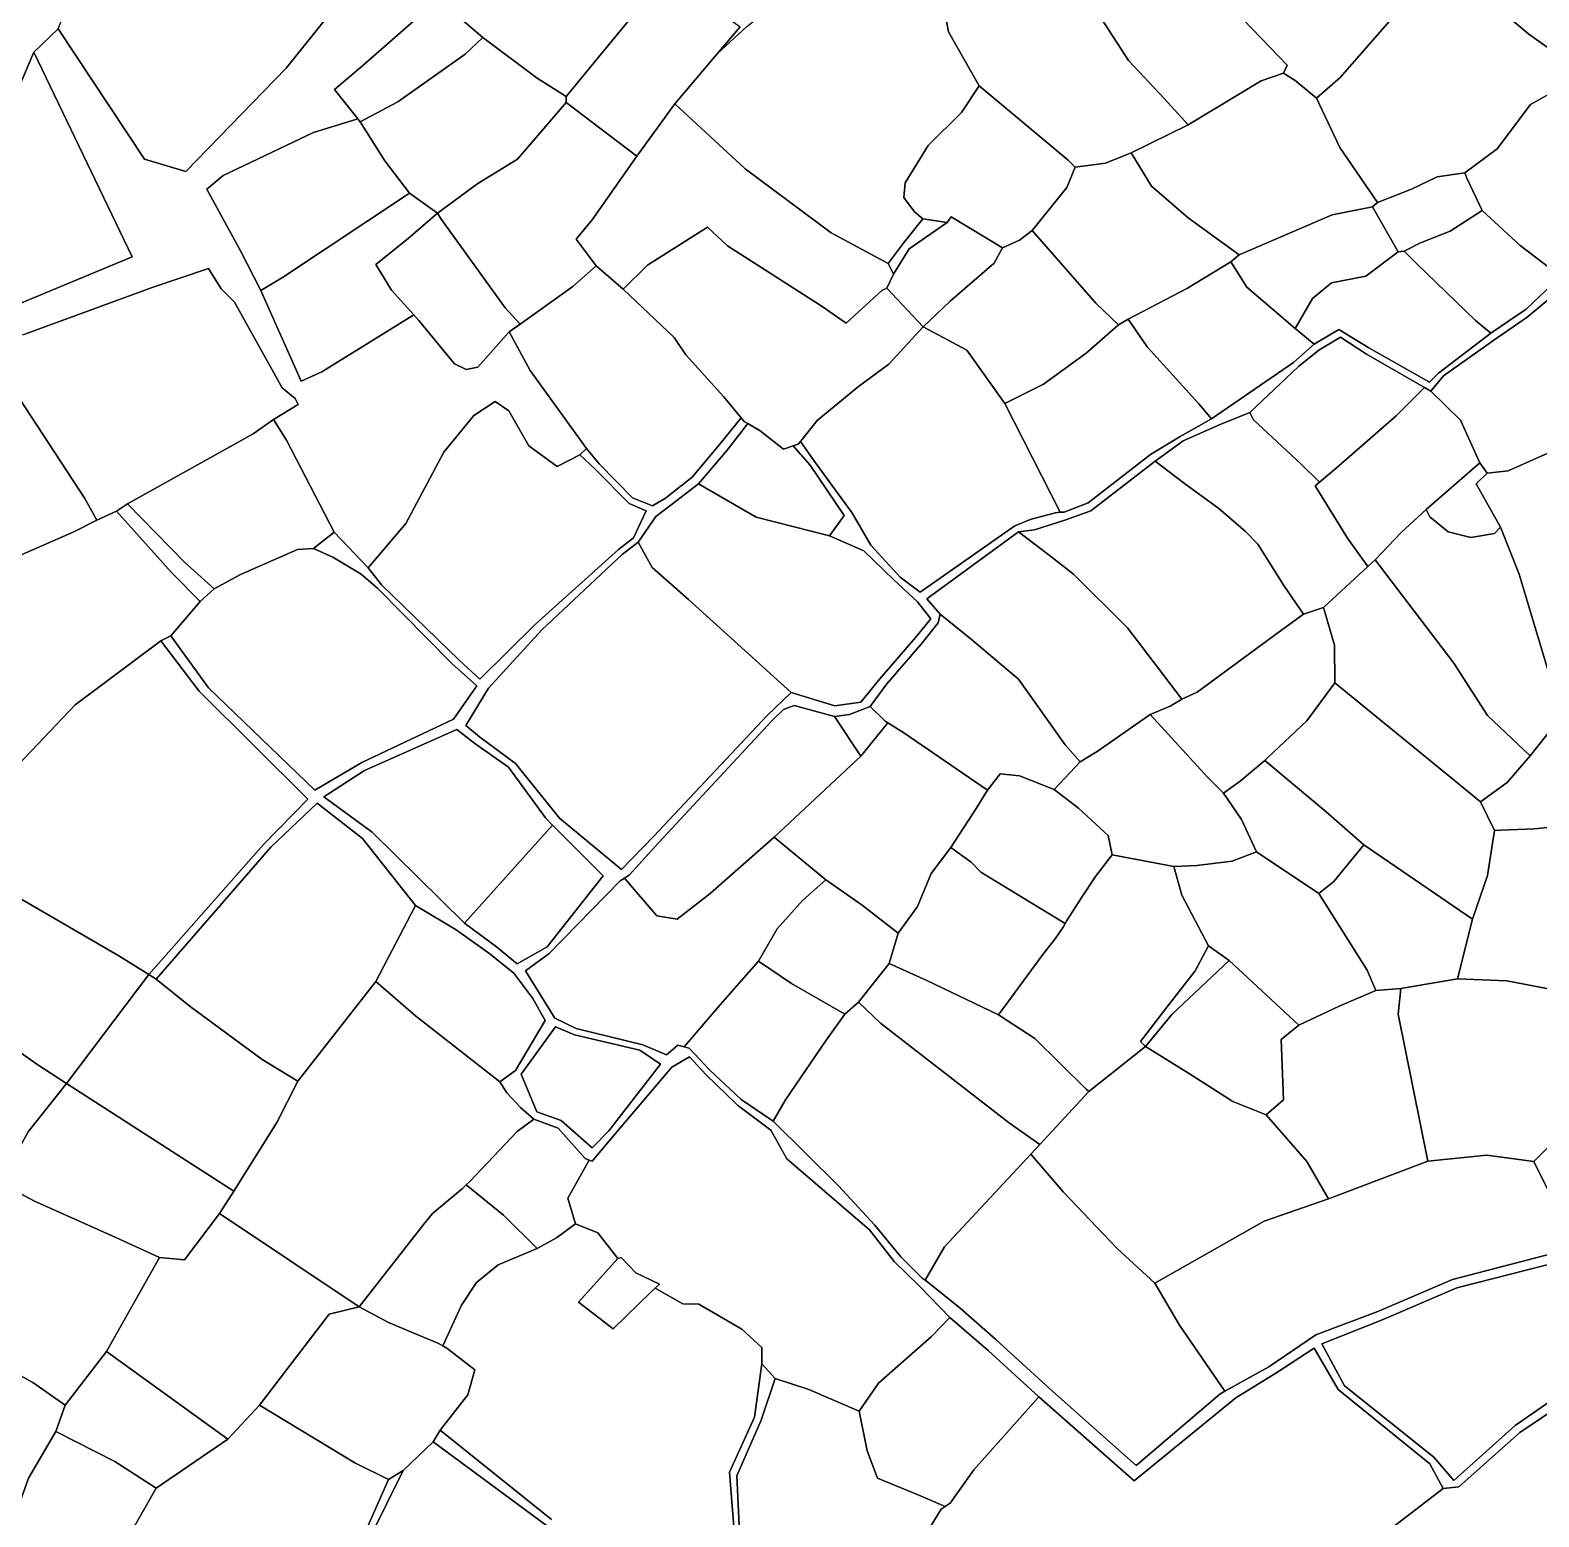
# Model space of a CAD drawing. Extents: x 542555 to 550520, y 1840485 to 1846995.
# Drawn here: x 547710.8 to 547859.2, y 1841686.8 to 1841833 of the extents above; entities that cross this region are included whole.
import ezdxf

# ---------------------------------------------------------------- set-up
doc = ezdxf.new("R2010")
doc.units = 0
doc.layers.add('Level 30', color=7, linetype='Continuous')

msp = doc.modelspace()

# ---------------------------------------------------------------- linework, layer by layer
at = {"layer": 'Level 30'}
for points in [[(547862.87, 1841829.35), (547858.24, 1841832.65), (547855.83, 1841834.68), (547852.92, 1841838.1), (547852.77, 1841840.02), (547851.28, 1841841.65), (547847.7, 1841847.08), (547842.48, 1841851.47), (547835.89, 1841858.48), (547834.94, 1841861.1), (547837, 1841865.53), (547839.16, 1841866.46), (547840.98, 1841866), (547845.12, 1841863.41), (547852.68, 1841859.26), (547856.37, 1841858.58), (547859.9, 1841856.78)], [(547709.74, 1841806.09), (547720.85, 1841810.73), (547711.19, 1841830.87), (547713.59, 1841833.17), (547722.08, 1841820.33), (547726.14, 1841819.11), (547736.01, 1841829.28), (547741.91, 1841836.68)], [(547749.31, 1841834.61), (547743.55, 1841829.55), (547740.74, 1841827.2), (547743.06, 1841824.32), (547738.7, 1841822.97), (547729.81, 1841818.74), (547728.21, 1841817.4), (547731.5, 1841811.31), (547733.51, 1841807.4), (547737.48, 1841798.49), (547739.52, 1841799.41), (547748.57, 1841805.03), (547749.04, 1841804.46), (547752.56, 1841800.2), (547753.72, 1841799.65), (547754.86, 1841799.87), (547757.95, 1841803.35), (547760.02, 1841799.55), (547765.56, 1841791.86), (547764.88, 1841791.23), (547762.67, 1841790.1), (547759.88, 1841792.13), (547757.9, 1841795.57), (547756.57, 1841796.48), (547754.46, 1841795.11), (547751.52, 1841791.5), (547747.77, 1841784.48), (547744.07, 1841780.13), (547740.73, 1841783.65), (547736.04, 1841792.68), (547734.77, 1841794.71), (547737.19, 1841796.2), (547736.89, 1841796.8), (547735.62, 1841797.85), (547730.92, 1841806.27), (547729.62, 1841807.57), (547728.37, 1841809.58), (547722.82, 1841807.71), (547710.28, 1841803.12)], [(547713.59, 1841833.17), (547711.19, 1841830.87), (547700.45, 1841805.63)], [(547781.33, 1841833.4), (547778.41, 1841830.71), (547780.67, 1841833.36)], [(547861.66, 1841697.95), (547857.36, 1841695.04), (547851.35, 1841689.69), (547849.8, 1841689.55), (547848.49, 1841691.95), (547839.49, 1841699.28), (547837.13, 1841703.35), (547833.36, 1841700.87), (547829.41, 1841698.46), (547819.42, 1841690.28), (547810.04, 1841698.56), (547805.07, 1841703.12), (547801.3, 1841706.35), (547798.29, 1841709.46), (547795.8, 1841711.86), (547793.38, 1841714.98), (547785.25, 1841721.98), (547783.69, 1841724.79), (547780.39, 1841727.25), (547777.3, 1841730.28), (547775.68, 1841732.01), (547773.95, 1841730.99), (547768.35, 1841724.45), (547766.09, 1841721.75), (547765.8, 1841721.86), (547765.42, 1841722.01), (547762.77, 1841724.98), (547760.38, 1841725.88), (547759.04, 1841727.04), (547757.7, 1841728.46), (547757.02, 1841729.54), (547758.57, 1841730.66), (547761.48, 1841735.6), (547760.25, 1841737.75), (547758.4, 1841740.26), (547756.05, 1841742.16), (547752.74, 1841744.51), (547748.74, 1841746.91), (547743.51, 1841753.48), (547739.05, 1841756.96), (547734.48, 1841752.64), (547723.2, 1841739.64), (547722.49, 1841740.12), (547733.77, 1841752.91), (547738.13, 1841757.38), (547727.43, 1841767.99), (547723.66, 1841772.94), (547724.66, 1841773.45), (547728.35, 1841768.31), (547738.83, 1841758.24), (547743.45, 1841760.97), (547752.45, 1841765.23), (547754.77, 1841768.52), (547752.29, 1841770.7), (547745.01, 1841778.09), (547743.37, 1841779.49), (547740.6, 1841781.18), (547738.69, 1841782.03), (547740.73, 1841783.65), (547744.07, 1841780.13), (547745.39, 1841778.46), (547753.01, 1841771.03), (547755.06, 1841769.17), (547760.54, 1841774.57), (547768.68, 1841781.92), (547770.17, 1841783.08), (547771.4, 1841785.75), (547769.75, 1841786.47), (547766.36, 1841789.87), (547764.88, 1841791.23), (547765.56, 1841791.86), (547766.78, 1841790.37), (547770.07, 1841787.02), (547772.04, 1841786.22), (547773.33, 1841786.98), (547775.93, 1841789.04), (547778.67, 1841792.31), (547780.75, 1841794.9), (547781.06, 1841794.53), (547781.4, 1841794.33), (547779.38, 1841791.71), (547776.55, 1841788.39), (547773.87, 1841786.32), (547772.37, 1841785.19), (547770.64, 1841782.65), (547769.05, 1841781.43), (547761.14, 1841774.02), (547755.9, 1841768.3), (547753.68, 1841764.62), (547755.01, 1841763.51), (547758.56, 1841760.89), (547762.89, 1841755.49), (547768.99, 1841750.43), (547772.17, 1841753.72), (547783.32, 1841765.59), (547785.67, 1841767.85), (547789.96, 1841766.55), (547792.52, 1841766.91), (547794.39, 1841769.21), (547797.95, 1841773.31), (547799.42, 1841775.12), (547798.12, 1841776.77), (547795.78, 1841778.95), (547792.84, 1841781.79), (547789.45, 1841783.27), (547790.9, 1841785.28), (547787.54, 1841790.24), (547785.89, 1841792.13), (547786.37, 1841792.29), (547786.6, 1841792.57), (547788.08, 1841790.47), (547791.66, 1841785.56), (547793.51, 1841782.37), (547796.41, 1841779.2), (547798.36, 1841777.72), (547807.69, 1841784.26), (547809.3, 1841784.92), (547811.67, 1841785.55), (547812.15, 1841785.59), (547812.53, 1841785.62), (547814.88, 1841786.52), (547821.01, 1841791.27), (547823.95, 1841793.04), (547827.01, 1841794.8), (547835.09, 1841800.34), (547837.11, 1841802.13), (547839.54, 1841803.59), (547842.49, 1841801.76), (547848.47, 1841798.41), (547849.36, 1841799.29), (547854.5, 1841803.23), (547857.99, 1841805.59), (547860.58, 1841808.05)], [(547860.96, 1841807.17), (547858.09, 1841804.8), (547854.79, 1841802.53), (547849.84, 1841799.01), (547848.61, 1841797.5), (547847.97, 1841797.87), (547842.28, 1841801.15), (547839.71, 1841802.83), (547837.57, 1841801.54), (547835.58, 1841799.95), (547830.81, 1841795.4), (547827.88, 1841794.22), (547824.24, 1841792.63), (547821.48, 1841790.62), (547815.17, 1841785.74), (547812.7, 1841784.84), (547809.63, 1841783.85), (547808.05, 1841783.66), (547799.01, 1841777.06), (547800.33, 1841775.57), (547800.15, 1841774.7), (547798.47, 1841772.63), (547795.1, 1841768.7), (547793.46, 1841766.49), (547791.41, 1841765.68), (547789.95, 1841765.5), (547785.98, 1841766.57), (547784.94, 1841766.19), (547783.82, 1841765.09), (547772.67, 1841753.11), (547769.77, 1841749.91), (547769.27, 1841749.59), (547768.86, 1841749.34), (547761.87, 1841742.19), (547759.53, 1841740.47), (547762.42, 1841735.82), (547764.52, 1841734.79), (547771.08, 1841733.18), (547773.41, 1841732.21), (547774.53, 1841733.17), (547775.14, 1841733), (547775.66, 1841732.86), (547777.65, 1841730.74), (547780.77, 1841727.8), (547783.91, 1841725.68), (547790.34, 1841719.31), (547793.86, 1841715.49), (547796.48, 1841712.32), (547798.58, 1841710.24), (547798.86, 1841710.04), (547799.13, 1841709.85), (547802.3, 1841707.28), (547805.81, 1841704.2), (547811.13, 1841699.34), (547819.61, 1841691.79), (547827.85, 1841698.81), (547828.35, 1841699.1), (547832.66, 1841701.52), (547837.3, 1841704.66), (547843.39, 1841706.97), (547850.72, 1841710.11), (547861.95, 1841713.01)], [(547860.4, 1841718.33), (547858.74, 1841721.7), (547860.01, 1841723)], [(547762.11, 1841686.48), (547751.15, 1841695.29), (547753.87, 1841698.75), (547754.56, 1841701.22), (547751.81, 1841703.34), (547751.42, 1841703.57), (547753.26, 1841707.59), (547754.74, 1841709.82), (547756.87, 1841711.56), (547760.68, 1841713.16), (547762.61, 1841714.19), (547764.46, 1841715.59), (547766.67, 1841714.69), (547768.62, 1841712.17), (547764.76, 1841707.88), (547768.16, 1841705.24), (547771.9, 1841708.89), (547772.31, 1841709.26), (547775.02, 1841707.72), (547776.61, 1841707.67), (547780.84, 1841705.22), (547782.8, 1841703.41), (547782.8, 1841701.8), (547782.07, 1841696.55), (547779.61, 1841691.13), (547780.4, 1841681.2)], [(547780.4, 1841681.2), (547779.61, 1841691.13), (547782.07, 1841696.55), (547782.8, 1841701.8), (547784.09, 1841700.35), (547782.73, 1841696.26), (547780.32, 1841690.78), (547780.78, 1841681.01)], [(547761.61, 1841685.9), (547750.46, 1841694.12), (547751.15, 1841695.29), (547762.11, 1841686.48)], [(547743.53, 1841684.72), (547746.08, 1841690.42), (547747.51, 1841691.32), (547744.28, 1841684.74)]]:
    msp.add_lwpolyline(points, dxfattribs=at)
for points in [[(547826.71, 1841856.33), (547826.62, 1841855.72), (547829.25, 1841851.24), (547833.52, 1841846.35), (547842.35, 1841837.24), (547845.47, 1841834.95), (547839.67, 1841828.37), (547837.34, 1841826.34), (547835.25, 1841828.08), (547834.11, 1841828.79), (547834.48, 1841829.57), (547825.86, 1841838.57), (547821.15, 1841844.82), (547817.76, 1841848.91), (547819.3, 1841850.47), (547821.32, 1841853.26), (547825.55, 1841857.11), (547826.08, 1841856.77)], [(547722.08, 1841820.33), (547713.59, 1841833.17), (547718.25, 1841845.03), (547720.09, 1841851.82), (547729.09, 1841848.42), (547741.7, 1841841.2), (547744.87, 1841838.32), (547741.91, 1841836.68), (547736.01, 1841829.28), (547726.14, 1841819.11)], [(547817.76, 1841848.91), (547821.15, 1841844.82), (547825.86, 1841838.57), (547834.48, 1841829.57), (547834.11, 1841828.79), (547831.91, 1841828.06), (547824.74, 1841823.7), (547822.4, 1841826.27), (547818.86, 1841830.03), (547814.05, 1841837.53), (547809.38, 1841842.35), (547806.09, 1841846.73), (547812.74, 1841847.55), (547816.99, 1841848.49)], [(547771.82, 1841836.57), (547763.55, 1841826.49), (547760.69, 1841828.31), (547755.36, 1841832.32), (547751.21, 1841835.83), (547754.68, 1841838.9), (547756.69, 1841839.94), (547763.67, 1841844.06), (547766.11, 1841845.71), (547766.99, 1841844.73), (547773.35, 1841838.69)], [(547824.74, 1841823.7), (547819.12, 1841820.96), (547816.6, 1841819.94), (547813.63, 1841819.54), (547812.94, 1841820.24), (547804.16, 1841827.55), (547801.17, 1841832.85), (547800.74, 1841835.14), (547802.16, 1841838.4), (547802.42, 1841843.22), (547802.61, 1841846), (547806.09, 1841846.73), (547809.38, 1841842.35), (547814.05, 1841837.53), (547818.86, 1841830.03), (547822.4, 1841826.27)], [(547862.87, 1841829.35), (547862.31, 1841828.46), (547860.87, 1841827.1), (547858.4, 1841825.73), (547855.14, 1841821.34), (547851.95, 1841818.99), (547849.22, 1841818.59), (547846.7, 1841817.37), (547843.34, 1841816.07), (547839.66, 1841821.47), (547837.34, 1841826.34), (547839.67, 1841828.37), (547845.47, 1841834.95), (547847.88, 1841836.99), (547851.28, 1841841.65), (547852.77, 1841840.02), (547852.92, 1841838.1), (547855.83, 1841834.68), (547858.24, 1841832.65)], [(547797.81, 1841815.16), (547798.62, 1841814.47), (547796.7, 1841812.05), (547795.22, 1841810.06), (547789.61, 1841813.1), (547781.14, 1841819.37), (547774.23, 1841825.79), (547778.41, 1841830.71), (547781.33, 1841833.4), (547781.77, 1841833.74), (547786.24, 1841837.26), (547790.48, 1841840.76), (547792.86, 1841838.78), (547798.23, 1841836.5), (547800.74, 1841835.14), (547801.17, 1841832.85), (547804.16, 1841827.55), (547802.45, 1841824.94), (547799.14, 1841821.69), (547796.89, 1841818), (547796.77, 1841816.56)], [(547773.35, 1841838.69), (547776.99, 1841835.97), (547780.67, 1841833.36), (547778.41, 1841830.71), (547774.23, 1841825.79), (547770.49, 1841820.64), (547763.55, 1841825.91), (547763.55, 1841826.49), (547771.82, 1841836.57)], [(547751.21, 1841835.83), (547755.36, 1841832.32), (547753.61, 1841830.68), (547746.98, 1841825.99), (547743.27, 1841824), (547743.06, 1841824.32), (547740.74, 1841827.2), (547743.55, 1841829.55), (547749.31, 1841834.61)], [(547763.55, 1841826.49), (547763.55, 1841825.91), (547758.75, 1841820.35), (547754.84, 1841817.93), (547750.88, 1841815.04), (547748.12, 1841817), (547745.72, 1841820.16), (547743.27, 1841824), (547746.98, 1841825.99), (547753.61, 1841830.68), (547755.36, 1841832.32), (547760.69, 1841828.31)], [(547709.74, 1841806.09), (547704.63, 1841804.95), (547700.45, 1841805.63), (547711.19, 1841830.87), (547720.85, 1841810.73)], [(547843.34, 1841816.07), (547842.87, 1841815.66), (547838.88, 1841814.85), (547829.76, 1841810.94), (547824.73, 1841814.57), (547821.14, 1841817.69), (547819.12, 1841820.96), (547824.74, 1841823.7), (547831.91, 1841828.06), (547834.11, 1841828.79), (547835.25, 1841828.08), (547837.34, 1841826.34), (547839.66, 1841821.47)], [(547871.61, 1841818.72), (547867.41, 1841814.56), (547863.43, 1841812), (547860.27, 1841809.63), (547857.4, 1841811.85), (547853.66, 1841815.28), (547852.14, 1841818.46), (547851.95, 1841818.99), (547855.14, 1841821.34), (547858.4, 1841825.73), (547860.87, 1841827.1), (547862.31, 1841828.46), (547864.88, 1841825.57), (547867.16, 1841822.16)], [(547812.78, 1841817.56), (547809.38, 1841813.33), (547808.15, 1841812.38), (547806.48, 1841811.6), (547801.41, 1841814.66), (547801.04, 1841814.12), (547798.62, 1841814.47), (547797.81, 1841815.16), (547796.77, 1841816.56), (547796.89, 1841818), (547799.14, 1841821.69), (547802.45, 1841824.94), (547804.16, 1841827.55), (547812.94, 1841820.24), (547813.63, 1841819.54)], [(547763.55, 1841825.91), (547770.49, 1841820.64), (547766.09, 1841814.37), (547764.53, 1841812.45), (547766.49, 1841809.85), (547764.21, 1841807.81), (547759.02, 1841804.09), (547757.55, 1841805.71), (547751.18, 1841814.52), (547750.88, 1841815.04), (547754.84, 1841817.93), (547758.75, 1841820.35)], [(547795.22, 1841810.06), (547795.76, 1841809.01), (547795.1, 1841807.65), (547794.6, 1841807.42), (547791.08, 1841804.21), (547788.64, 1841805.92), (547779.41, 1841811.81), (547777.45, 1841813.66), (547771.54, 1841809.92), (547769.15, 1841807.55), (547766.49, 1841809.85), (547764.53, 1841812.45), (547766.09, 1841814.37), (547770.49, 1841820.64), (547774.23, 1841825.79), (547781.14, 1841819.37), (547789.61, 1841813.1)], [(547743.27, 1841824), (547745.72, 1841820.16), (547748.12, 1841817), (547735.64, 1841808.71), (547733.51, 1841807.4), (547731.5, 1841811.31), (547728.21, 1841817.4), (547729.81, 1841818.74), (547738.7, 1841822.97), (547743.06, 1841824.32)], [(547829.76, 1841810.94), (547828.92, 1841810.24), (547824.66, 1841807.64), (547818.83, 1841804.6), (547817.88, 1841804.02), (547815.64, 1841806.17), (547809.38, 1841813.33), (547812.78, 1841817.56), (547813.63, 1841819.54), (547816.6, 1841819.94), (547819.12, 1841820.96), (547821.14, 1841817.69), (547824.73, 1841814.57)], [(547847.57, 1841812.12), (547845.97, 1841811.3), (547845.39, 1841811.21), (547842.87, 1841815.66), (547843.34, 1841816.07), (547846.7, 1841817.37), (547849.22, 1841818.59), (547851.95, 1841818.99), (547852.14, 1841818.46), (547853.66, 1841815.28), (547850.51, 1841813.24)], [(547748.12, 1841817), (547750.88, 1841815.04), (547748, 1841812.52), (547744.83, 1841809.96), (547746.37, 1841807.46), (547748.57, 1841805.03), (547739.52, 1841799.41), (547737.48, 1841798.49), (547733.51, 1841807.4), (547735.64, 1841808.71)], [(547759.02, 1841804.09), (547757.95, 1841803.35), (547754.86, 1841799.87), (547753.72, 1841799.65), (547752.56, 1841800.2), (547749.04, 1841804.46), (547748.57, 1841805.03), (547746.37, 1841807.46), (547744.83, 1841809.96), (547748, 1841812.52), (547750.88, 1841815.04), (547751.18, 1841814.52), (547757.55, 1841805.71)], [(547801.32, 1841806.38), (547798.66, 1841803.85), (547795.1, 1841807.65), (547795.76, 1841809.01), (547797.28, 1841811.53), (547801.04, 1841814.12), (547801.41, 1841814.66), (547806.48, 1841811.6), (547805.65, 1841810.09)], [(547798.62, 1841814.47), (547801.04, 1841814.12), (547797.28, 1841811.53), (547795.76, 1841809.01), (547795.22, 1841810.06), (547796.7, 1841812.05)], [(547836.97, 1841806.64), (547835.24, 1841803.69), (547830.5, 1841807.74), (547828.92, 1841810.24), (547829.76, 1841810.94), (547838.88, 1841814.85), (547842.87, 1841815.66), (547845.39, 1841811.21), (547842.21, 1841808.81), (547838.84, 1841808.16)], [(547860.27, 1841809.63), (547860.25, 1841809.53), (547860.9, 1841808.13), (547860.58, 1841808.05), (547857.99, 1841805.59), (547854.5, 1841803.23), (547853, 1841804.47), (547847.22, 1841810.05), (547845.97, 1841811.3), (547847.57, 1841812.12), (547850.51, 1841813.24), (547853.66, 1841815.28), (547857.4, 1841811.85)], [(547795.1, 1841807.65), (547798.66, 1841803.85), (547795.3, 1841800.17), (547792.3, 1841797.98), (547788.22, 1841794.61), (547786.6, 1841792.57), (547786.37, 1841792.29), (547785.89, 1841792.13), (547784.91, 1841791.79), (547782.63, 1841793.6), (547781.4, 1841794.33), (547781.06, 1841794.53), (547780.75, 1841794.9), (547779.02, 1841797), (547775.33, 1841801.07), (547774.16, 1841802.8), (547769.15, 1841807.55), (547771.54, 1841809.92), (547777.45, 1841813.66), (547779.41, 1841811.81), (547788.64, 1841805.92), (547791.08, 1841804.21), (547794.6, 1841807.42)], [(547810.51, 1841798.21), (547806.69, 1841796.3), (547802.96, 1841801.54), (547798.66, 1841803.85), (547801.32, 1841806.38), (547805.65, 1841810.09), (547806.48, 1841811.6), (547808.15, 1841812.38), (547809.38, 1841813.33), (547815.64, 1841806.17), (547817.88, 1841804.02), (547814.7, 1841801.25)], [(547835.24, 1841803.69), (547837.11, 1841802.13), (547835.09, 1841800.34), (547827.01, 1841794.8), (547825.78, 1841796.26), (547820.7, 1841801.88), (547818.83, 1841804.6), (547824.66, 1841807.64), (547828.92, 1841810.24), (547830.5, 1841807.74)], [(547845.97, 1841811.3), (547847.22, 1841810.05), (547853, 1841804.47), (547854.5, 1841803.23), (547849.36, 1841799.29), (547848.47, 1841798.41), (547842.49, 1841801.76), (547839.54, 1841803.59), (547837.11, 1841802.13), (547835.24, 1841803.69), (547836.97, 1841806.64), (547838.84, 1841808.16), (547842.21, 1841808.81), (547845.39, 1841811.21)], [(547706.17, 1841802.22), (547710.28, 1841803.12), (547722.82, 1841807.71), (547728.37, 1841809.58), (547729.62, 1841807.57), (547730.92, 1841806.27), (547735.62, 1841797.85), (547736.89, 1841796.8), (547737.19, 1841796.2), (547734.77, 1841794.71), (547732.76, 1841793.31), (547720.38, 1841786.41), (547719.3, 1841785.71), (547717.38, 1841784.82), (547716.2, 1841786.95)], [(547769.15, 1841807.55), (547774.16, 1841802.8), (547775.33, 1841801.07), (547779.02, 1841797), (547780.75, 1841794.9), (547778.67, 1841792.31), (547775.93, 1841789.04), (547773.33, 1841786.98), (547772.04, 1841786.22), (547770.07, 1841787.02), (547766.78, 1841790.37), (547765.56, 1841791.86), (547760.02, 1841799.55), (547757.95, 1841803.35), (547759.02, 1841804.09), (547764.21, 1841807.81), (547766.49, 1841809.85)], [(547866.53, 1841795.61), (547865.94, 1841794.95), (547861.33, 1841791.97), (547861, 1841791.79), (547856.22, 1841789.67), (547854.13, 1841789.45), (547853.41, 1841790.46), (547851.53, 1841794.65), (547848.61, 1841797.5), (547849.84, 1841799.01), (547854.79, 1841802.53), (547858.09, 1841804.8), (547860.96, 1841807.17), (547862.98, 1841805.15), (547864.85, 1841802.86), (547865.19, 1841802.59), (547864.99, 1841800.46)], [(547715.12, 1841783.67), (547698.51, 1841776.43), (547697.7, 1841784.33), (547697.57, 1841790.33), (547698.36, 1841799.5), (547700.45, 1841805.63), (547704.63, 1841804.95), (547706.17, 1841802.22), (547716.2, 1841786.95), (547717.38, 1841784.82)], [(547818.83, 1841804.6), (547820.7, 1841801.88), (547825.78, 1841796.26), (547827.01, 1841794.8), (547823.95, 1841793.04), (547821.01, 1841791.27), (547814.88, 1841786.52), (547812.53, 1841785.62), (547812.15, 1841785.59), (547806.69, 1841796.3), (547810.51, 1841798.21), (547814.7, 1841801.25), (547817.88, 1841804.02)], [(547806.69, 1841796.3), (547812.15, 1841785.59), (547811.67, 1841785.55), (547809.3, 1841784.92), (547807.69, 1841784.26), (547798.36, 1841777.72), (547796.41, 1841779.2), (547793.51, 1841782.37), (547791.66, 1841785.56), (547788.08, 1841790.47), (547786.6, 1841792.57), (547788.22, 1841794.61), (547792.3, 1841797.98), (547795.3, 1841800.17), (547798.66, 1841803.85), (547802.96, 1841801.54)], [(547839.28, 1841789.92), (547837.64, 1841788.55), (547835.85, 1841790.32), (547831.16, 1841794.7), (547830.81, 1841795.4), (547835.58, 1841799.95), (547837.57, 1841801.54), (547839.71, 1841802.83), (547842.28, 1841801.15), (547847.97, 1841797.87), (547845.19, 1841795.07)], [(547853.41, 1841790.46), (547848.15, 1841785.88), (547845.69, 1841783.6), (547843.11, 1841780.9), (547842.41, 1841780.26), (547840.41, 1841783.04), (547837.23, 1841788.18), (547837.64, 1841788.55), (547839.28, 1841789.92), (547845.19, 1841795.07), (547847.97, 1841797.87), (547848.61, 1841797.5), (547851.53, 1841794.65)], [(547769.75, 1841786.47), (547771.4, 1841785.75), (547770.17, 1841783.08), (547768.68, 1841781.92), (547760.54, 1841774.57), (547755.06, 1841769.17), (547753.01, 1841771.03), (547745.39, 1841778.46), (547744.07, 1841780.13), (547747.77, 1841784.48), (547751.52, 1841791.5), (547754.46, 1841795.11), (547756.57, 1841796.48), (547757.9, 1841795.57), (547759.88, 1841792.13), (547762.67, 1841790.1), (547764.88, 1841791.23), (547766.36, 1841789.87)], [(547842.41, 1841780.26), (547838.03, 1841776.21), (547836.08, 1841775.56), (547834.13, 1841778.39), (547831.57, 1841782.45), (547830.36, 1841783.71), (547827.74, 1841785.96), (547824.38, 1841788.42), (547821.48, 1841790.62), (547824.24, 1841792.63), (547827.88, 1841794.22), (547830.81, 1841795.4), (547831.16, 1841794.7), (547835.85, 1841790.32), (547837.64, 1841788.55), (547837.23, 1841788.18), (547840.41, 1841783.04)], [(547734.77, 1841794.71), (547736.04, 1841792.68), (547740.73, 1841783.65), (547738.69, 1841782.03), (547737.13, 1841781.94), (547731.51, 1841779.46), (547728.91, 1841778.06), (547726.03, 1841780.66), (547720.38, 1841786.41), (547732.76, 1841793.31)], [(547790.9, 1841785.28), (547789.45, 1841783.27), (547782.23, 1841785.12), (547776.55, 1841788.39), (547779.38, 1841791.71), (547781.4, 1841794.33), (547782.63, 1841793.6), (547784.91, 1841791.79), (547785.89, 1841792.13), (547787.54, 1841790.24)], [(547870.04, 1841769.68), (547869.91, 1841768.77), (547865.95, 1841768.13), (547862.16, 1841766.4), (547861.87, 1841766.7), (547860.7, 1841768.11), (547857.3, 1841779.51), (547855.45, 1841784.14), (547853.05, 1841788.38), (547854.13, 1841789.45), (547856.22, 1841789.67), (547861, 1841791.79), (547861.33, 1841791.97), (547865.94, 1841794.95), (547867.18, 1841790.39), (547868.57, 1841783.87), (547869.33, 1841776.11), (547869.23, 1841774.03)], [(547821.48, 1841790.62), (547824.38, 1841788.42), (547827.74, 1841785.96), (547830.36, 1841783.71), (547831.57, 1841782.45), (547834.13, 1841778.39), (547836.08, 1841775.56), (547833.68, 1841773.83), (547825.6, 1841767.89), (547824.1, 1841767.19), (547822.25, 1841769.65), (547818.75, 1841774.21), (547813.46, 1841779.49), (547811.06, 1841781.37), (547808.05, 1841783.66), (547809.63, 1841783.85), (547812.7, 1841784.84), (547815.17, 1841785.74)], [(547848.5, 1841785.15), (547848.15, 1841785.88), (547853.41, 1841790.46), (547854.13, 1841789.45), (547853.05, 1841788.38), (547855.45, 1841784.14), (547854.85, 1841783.5), (547852.55, 1841783.11), (547850.32, 1841783.67)], [(547799.42, 1841775.12), (547797.95, 1841773.31), (547794.39, 1841769.21), (547792.52, 1841766.91), (547789.96, 1841766.55), (547785.67, 1841767.85), (547775.59, 1841777.01), (547772.02, 1841780.17), (547770.64, 1841782.65), (547772.37, 1841785.19), (547773.87, 1841786.32), (547776.55, 1841788.39), (547782.23, 1841785.12), (547789.45, 1841783.27), (547792.84, 1841781.79), (547795.78, 1841778.95), (547798.12, 1841776.77)], [(547728.91, 1841778.06), (547727.53, 1841776.83), (547724.71, 1841779.68), (547719.3, 1841785.71), (547720.38, 1841786.41), (547726.03, 1841780.66)], [(547727.53, 1841776.83), (547724.66, 1841773.45), (547723.66, 1841772.94), (547715.24, 1841766.64), (547707.83, 1841758.87), (547703.95, 1841752.06), (547696.57, 1841757.72), (547698.61, 1841773.67), (547698.51, 1841776.43), (547715.12, 1841783.67), (547717.38, 1841784.82), (547719.3, 1841785.71), (547724.71, 1841779.68)], [(547862.16, 1841766.4), (547858.38, 1841761.63), (547854.17, 1841765.61), (547850.86, 1841770.74), (547843.11, 1841780.9), (547845.69, 1841783.6), (547848.15, 1841785.88), (547848.5, 1841785.15), (547850.32, 1841783.67), (547852.55, 1841783.11), (547854.85, 1841783.5), (547855.45, 1841784.14), (547857.3, 1841779.51), (547860.7, 1841768.11), (547861.87, 1841766.7)], [(547808.05, 1841783.66), (547811.06, 1841781.37), (547813.46, 1841779.49), (547818.75, 1841774.21), (547822.25, 1841769.65), (547824.1, 1841767.19), (547822.96, 1841766.52), (547821, 1841765.71), (547815.78, 1841762.04), (547814.12, 1841761.05), (547812.63, 1841762.72), (547808.04, 1841769.18), (547803.43, 1841773.08), (547800.33, 1841775.57), (547799.01, 1841777.06)], [(547738.69, 1841782.03), (547740.6, 1841781.18), (547743.37, 1841779.49), (547745.01, 1841778.09), (547752.29, 1841770.7), (547754.77, 1841768.52), (547752.45, 1841765.23), (547743.45, 1841760.97), (547738.83, 1841758.24), (547728.35, 1841768.31), (547724.66, 1841773.45), (547727.53, 1841776.83), (547728.91, 1841778.06), (547731.51, 1841779.46), (547737.13, 1841781.94)], [(547770.64, 1841782.65), (547772.02, 1841780.17), (547775.59, 1841777.01), (547785.67, 1841767.85), (547783.32, 1841765.59), (547772.17, 1841753.72), (547768.99, 1841750.43), (547762.89, 1841755.49), (547758.56, 1841760.89), (547755.01, 1841763.51), (547753.68, 1841764.62), (547755.9, 1841768.3), (547761.14, 1841774.02), (547769.05, 1841781.43)], [(547843.11, 1841780.9), (547850.86, 1841770.74), (547854.17, 1841765.61), (547858.38, 1841761.63), (547856.12, 1841758.99), (547853.5, 1841757.09), (547850.58, 1841759.5), (547839.16, 1841768.82), (547839.12, 1841772.53), (547838.03, 1841776.21), (547842.41, 1841780.26)], [(547832.57, 1841761.48), (547832.26, 1841761.16), (547829.83, 1841759.14), (547828.2, 1841757.95), (547826.68, 1841759.51), (547821, 1841765.71), (547822.96, 1841766.52), (547824.1, 1841767.19), (547825.6, 1841767.89), (547833.68, 1841773.83), (547836.08, 1841775.56), (547838.03, 1841776.21), (547839.12, 1841772.53), (547839.16, 1841768.82), (547836.42, 1841765.07)], [(547814.12, 1841761.05), (547811.55, 1841758.33), (547808.15, 1841759.65), (547806.23, 1841759.85), (547805, 1841758.24), (547796.77, 1841763.88), (547795.18, 1841764.87), (547794.92, 1841765.03), (547793.46, 1841766.49), (547795.1, 1841768.7), (547798.47, 1841772.63), (547800.15, 1841774.7), (547800.33, 1841775.57), (547803.43, 1841773.08), (547808.04, 1841769.18), (547812.63, 1841762.72)], [(547723.66, 1841772.94), (547727.43, 1841767.99), (547738.13, 1841757.38), (547733.77, 1841752.91), (547722.49, 1841740.12), (547719.54, 1841741.94), (547709.61, 1841747.72), (547703.95, 1841752.06), (547707.83, 1841758.87), (547715.24, 1841766.64)], [(547853.5, 1841757.09), (547854.86, 1841754.27), (547854.16, 1841749.87), (547852.71, 1841745.57), (547842.02, 1841752.87), (547838.32, 1841756.13), (547832.26, 1841761.16), (547832.57, 1841761.48), (547836.42, 1841765.07), (547839.16, 1841768.82), (547850.58, 1841759.5)], [(547868.99, 1841755.44), (547862.97, 1841754.86), (547858.79, 1841754.43), (547855.49, 1841754.31), (547854.86, 1841754.27), (547853.5, 1841757.09), (547856.12, 1841758.99), (547858.38, 1841761.63), (547862.16, 1841766.4), (547865.95, 1841768.13), (547869.91, 1841768.77), (547871.55, 1841764.13), (547872.13, 1841760.19), (547873.06, 1841756.02)], [(547789.95, 1841765.5), (547792.52, 1841761.58), (547784.02, 1841753.62), (547777.7, 1841748.08), (547774.45, 1841745.55), (547772.45, 1841745.9), (547769.27, 1841749.59), (547769.77, 1841749.91), (547772.67, 1841753.11), (547783.82, 1841765.09), (547784.94, 1841766.19), (547785.98, 1841766.57)], [(547795.18, 1841764.87), (547792.52, 1841761.58), (547789.95, 1841765.5), (547791.41, 1841765.68), (547793.46, 1841766.49), (547794.92, 1841765.03)], [(547825.57, 1841750.84), (547823.31, 1841750.74), (547817.24, 1841751.89), (547816.87, 1841753.8), (547813.95, 1841756.49), (547811.55, 1841758.33), (547814.12, 1841761.05), (547815.78, 1841762.04), (547821, 1841765.71), (547826.68, 1841759.51), (547828.2, 1841757.95), (547829.98, 1841755.36), (547831.46, 1841752.17), (547829.05, 1841751.27)], [(547762.19, 1841754.79), (547753.55, 1841745.17), (547744.46, 1841754.12), (547739.72, 1841757.59), (547743.7, 1841760.19), (547752.78, 1841764.21), (547754.57, 1841762.85), (547757.86, 1841760.5), (547761.51, 1841755.54)], [(547761.66, 1841742.83), (547767.17, 1841749.82), (547762.19, 1841754.79), (547761.51, 1841755.54), (547757.86, 1841760.5), (547754.57, 1841762.85), (547752.78, 1841764.21), (547743.7, 1841760.19), (547739.72, 1841757.59), (547744.46, 1841754.12), (547753.55, 1841745.17), (547756.69, 1841742.82), (547758.73, 1841741.15)], [(547795.18, 1841764.87), (547796.77, 1841763.88), (547805, 1841758.24), (547803.89, 1841756.46), (547801.38, 1841752.61), (547799.44, 1841750.05), (547798.12, 1841746.79), (547796.19, 1841744.18), (547792.65, 1841746.94), (547789.09, 1841749.42), (547784.02, 1841753.62), (547792.52, 1841761.58)], [(547832.26, 1841761.16), (547838.32, 1841756.13), (547842.02, 1841752.87), (547839.06, 1841749.25), (547837.59, 1841748.09), (547831.46, 1841752.17), (547829.98, 1841755.36), (547828.2, 1841757.95), (547829.83, 1841759.14)], [(547812.79, 1841745.43), (547812.63, 1841745.12), (547804.35, 1841750.19), (547803.38, 1841751.18), (547801.38, 1841752.61), (547803.89, 1841756.46), (547805, 1841758.24), (547806.23, 1841759.85), (547808.15, 1841759.65), (547811.55, 1841758.33), (547813.95, 1841756.49), (547816.87, 1841753.8), (547817.24, 1841751.89), (547815.63, 1841749.76), (547814.28, 1841747.73)], [(547748.74, 1841746.91), (547744.81, 1841739.44), (547737.14, 1841729.63), (547733.63, 1841731.74), (547726.55, 1841736.97), (547723.2, 1841739.64), (547734.48, 1841752.64), (547739.05, 1841756.96), (547743.51, 1841753.48)], [(547767.17, 1841749.82), (547761.66, 1841742.83), (547758.73, 1841741.15), (547756.69, 1841742.82), (547753.55, 1841745.17), (547762.19, 1841754.79)], [(547784.02, 1841753.62), (547789.09, 1841749.42), (547786.83, 1841747.44), (547784.31, 1841744.62), (547782.47, 1841741.43), (547778.65, 1841737.08), (547775.14, 1841733), (547774.53, 1841733.17), (547773.41, 1841732.21), (547771.08, 1841733.18), (547764.52, 1841734.79), (547762.42, 1841735.82), (547759.53, 1841740.47), (547761.87, 1841742.19), (547768.86, 1841749.34), (547769.27, 1841749.59), (547772.45, 1841745.9), (547774.45, 1841745.55), (547777.7, 1841748.08)], [(547863.48, 1841748.5), (547863.23, 1841742.72), (547861.56, 1841738.45), (547856.07, 1841739.48), (547851.23, 1841739.7), (547852.71, 1841745.57), (547854.16, 1841749.87), (547854.86, 1841754.27), (547855.49, 1841754.31), (547858.79, 1841754.43), (547862.97, 1841754.86), (547863.28, 1841750.25)], [(547801.38, 1841752.61), (547803.38, 1841751.18), (547804.35, 1841750.19), (547812.63, 1841745.12), (547812.43, 1841744.76), (547811.64, 1841743.61), (547810.42, 1841742.07), (547806.06, 1841736.15), (547799.03, 1841739.51), (547795.33, 1841741.21), (547796.19, 1841744.18), (547798.12, 1841746.79), (547799.44, 1841750.05)], [(547839.57, 1841737.01), (547835.62, 1841735.13), (547828.78, 1841741.48), (547826.73, 1841742.92), (547824.11, 1841747.92), (547823.31, 1841750.74), (547825.57, 1841750.84), (547829.05, 1841751.27), (547831.46, 1841752.17), (547837.59, 1841748.09), (547842.35, 1841740.53), (547843.18, 1841738.55)], [(547852.71, 1841745.57), (547851.23, 1841739.7), (547845.66, 1841738.75), (547843.18, 1841738.55), (547842.35, 1841740.53), (547837.59, 1841748.09), (547839.06, 1841749.25), (547842.02, 1841752.87)], [(547820.05, 1841733.52), (547820.55, 1841733.03), (547814.95, 1841728.61), (547814.71, 1841728.83), (547809.65, 1841733.82), (547806.06, 1841736.15), (547810.42, 1841742.07), (547811.64, 1841743.61), (547812.43, 1841744.76), (547812.63, 1841745.12), (547812.79, 1841745.43), (547814.28, 1841747.73), (547815.63, 1841749.76), (547817.24, 1841751.89), (547823.31, 1841750.74), (547824.11, 1841747.92), (547826.73, 1841742.92), (547825.43, 1841740.46), (547822.45, 1841736.64)], [(547796.19, 1841744.18), (547795.33, 1841741.21), (547792.29, 1841737.38), (547790.96, 1841736.2), (547785.72, 1841739.22), (547782.47, 1841741.43), (547784.31, 1841744.62), (547786.83, 1841747.44), (547789.09, 1841749.42), (547792.65, 1841746.94)], [(547722.49, 1841740.12), (547714.38, 1841729.4), (547711.57, 1841731.21), (547703.6, 1841736.81), (547701.28, 1841738.6), (547703.59, 1841742.58), (547709.61, 1841747.72), (547719.54, 1841741.94)], [(547758.57, 1841730.66), (547757.02, 1841729.54), (547748.71, 1841736.04), (547744.81, 1841739.44), (547748.74, 1841746.91), (547752.74, 1841744.51), (547756.05, 1841742.16), (547758.4, 1841740.26), (547760.25, 1841737.75), (547761.48, 1841735.6)], [(547826.73, 1841742.92), (547828.78, 1841741.48), (547823.12, 1841736.18), (547820.55, 1841733.03), (547820.05, 1841733.52), (547822.45, 1841736.64), (547825.43, 1841740.46)], [(547785.11, 1841727.79), (547783.91, 1841725.68), (547780.77, 1841727.8), (547777.65, 1841730.74), (547775.66, 1841732.86), (547775.14, 1841733), (547778.65, 1841737.08), (547782.47, 1841741.43), (547785.72, 1841739.22), (547790.96, 1841736.2), (547789.04, 1841733.55)], [(547814.95, 1841728.61), (547810.13, 1841723.38), (547807.16, 1841725.47), (547794.48, 1841735.34), (547792.29, 1841737.38), (547795.33, 1841741.21), (547799.03, 1841739.51), (547806.06, 1841736.15), (547809.65, 1841733.82), (547814.71, 1841728.83)], [(547828.78, 1841741.48), (547835.62, 1841735.13), (547833.87, 1841733.73), (547834.12, 1841727.77), (547832.39, 1841726.31), (547829.13, 1841727.62), (547824.78, 1841730.41), (547820.55, 1841733.03), (547823.12, 1841736.18)], [(547723.2, 1841739.64), (547726.55, 1841736.97), (547733.63, 1841731.74), (547737.14, 1841729.63), (547735.08, 1841725.54), (547730.84, 1841718.8), (547714.38, 1841729.4), (547722.49, 1841740.12)], [(547754.06, 1841719.75), (547753.7, 1841719.41), (547753.34, 1841719.06), (547750.41, 1841716.59), (547749.54, 1841715.56), (547743.17, 1841707.41), (547729.46, 1841716.6), (547730.84, 1841718.8), (547735.08, 1841725.54), (547737.14, 1841729.63), (547744.81, 1841739.44), (547748.71, 1841736.04), (547757.02, 1841729.54), (547757.7, 1841728.46), (547759.04, 1841727.04), (547760.38, 1841725.88), (547758.72, 1841724.68)], [(547848.3, 1841721.74), (547838.52, 1841718.03), (547836.41, 1841721.72), (547832.39, 1841726.31), (547834.12, 1841727.77), (547833.87, 1841733.73), (547835.62, 1841735.13), (547839.57, 1841737.01), (547843.18, 1841738.55), (547845.66, 1841738.75), (547845.39, 1841736.22)], [(547861.56, 1841738.45), (547861.93, 1841730), (547861.55, 1841724.46), (547860.01, 1841723), (547858.74, 1841721.7), (547854.11, 1841722.32), (547848.3, 1841721.74), (547845.39, 1841736.22), (547845.66, 1841738.75), (547851.23, 1841739.7), (547856.07, 1841739.48)], [(547701.28, 1841738.6), (547703.6, 1841736.81), (547711.57, 1841731.21), (547714.38, 1841729.4), (547710.61, 1841724.62), (547707.86, 1841719.62), (547703.82, 1841719.06), (547699.31, 1841724.9), (547695.17, 1841727.34)], [(547810.13, 1841723.38), (547809.27, 1841722.45), (547800.77, 1841713.31), (547798.86, 1841710.04), (547798.58, 1841710.24), (547796.48, 1841712.32), (547793.86, 1841715.49), (547790.34, 1841719.31), (547783.91, 1841725.68), (547785.11, 1841727.79), (547789.04, 1841733.55), (547790.96, 1841736.2), (547792.29, 1841737.38), (547794.48, 1841735.34), (547807.16, 1841725.47)], [(547764.37, 1841734.19), (547770.79, 1841732.66), (547772.84, 1841731.3), (547767.75, 1841724.73), (547766.09, 1841723.05), (547763.04, 1841725.75), (547760.66, 1841726.59), (547759.11, 1841730.29), (547762.49, 1841734.96)], [(547770.79, 1841732.66), (547764.37, 1841734.19), (547762.49, 1841734.96), (547759.11, 1841730.29), (547760.66, 1841726.59), (547763.04, 1841725.75), (547766.09, 1841723.05), (547767.75, 1841724.73), (547772.84, 1841731.3)], [(547832.21, 1841715.85), (547821.45, 1841709.75), (547817.74, 1841713.14), (547812.43, 1841718.74), (547809.27, 1841722.45), (547810.13, 1841723.38), (547814.95, 1841728.61), (547820.55, 1841733.03), (547824.78, 1841730.41), (547829.13, 1841727.62), (547832.39, 1841726.31), (547836.41, 1841721.72), (547838.52, 1841718.03)], [(547794.26, 1841699.89), (547792.36, 1841697.14), (547787.43, 1841699.27), (547784.09, 1841700.35), (547782.8, 1841701.8), (547782.8, 1841703.41), (547780.84, 1841705.22), (547776.61, 1841707.67), (547775.02, 1841707.72), (547772.31, 1841709.26), (547772.71, 1841709.63), (547770.41, 1841710.77), (547768.95, 1841712.28), (547768.62, 1841712.17), (547766.67, 1841714.69), (547764.46, 1841715.59), (547763.7, 1841718.09), (547765.8, 1841721.86), (547766.09, 1841721.75), (547768.35, 1841724.45), (547773.95, 1841730.99), (547775.68, 1841732.01), (547777.3, 1841730.28), (547780.39, 1841727.25), (547783.69, 1841724.79), (547785.25, 1841721.98), (547793.38, 1841714.98), (547795.8, 1841711.86), (547798.29, 1841709.46), (547801.3, 1841706.35), (547799.48, 1841704.49)], [(547730.84, 1841718.8), (547729.46, 1841716.6), (547726.01, 1841712.05), (547723.55, 1841712.26), (547719.24, 1841714.22), (547711.23, 1841717.8), (547707.86, 1841719.62), (547710.61, 1841724.62), (547714.38, 1841729.4)], [(547763.7, 1841718.09), (547764.46, 1841715.59), (547762.61, 1841714.19), (547760.68, 1841713.16), (547757.38, 1841716.44), (547753.7, 1841719.41), (547754.06, 1841719.75), (547758.72, 1841724.68), (547760.38, 1841725.88), (547762.77, 1841724.98), (547765.42, 1841722.01), (547765.8, 1841721.86)], [(547821.45, 1841709.75), (547823.87, 1841705.62), (547828.35, 1841699.1), (547827.85, 1841698.81), (547819.61, 1841691.79), (547811.13, 1841699.34), (547805.81, 1841704.2), (547802.3, 1841707.28), (547799.13, 1841709.85), (547798.86, 1841710.04), (547800.77, 1841713.31), (547809.27, 1841722.45), (547812.43, 1841718.74), (547817.74, 1841713.14)], [(547865, 1841716.15), (547865.03, 1841713.52), (547861.95, 1841713.01), (547850.72, 1841710.11), (547843.39, 1841706.97), (547837.3, 1841704.66), (547832.66, 1841701.52), (547828.35, 1841699.1), (547823.87, 1841705.62), (547821.45, 1841709.75), (547832.21, 1841715.85), (547838.52, 1841718.03), (547848.3, 1841721.74), (547854.11, 1841722.32), (547858.74, 1841721.7), (547860.4, 1841718.33), (547861.43, 1841718.72), (547862.84, 1841717.75)], [(547723.55, 1841712.26), (547718.33, 1841703.03), (547714.25, 1841697.74), (547711.07, 1841699.98), (547698.64, 1841706.87), (547695.6, 1841708.23), (547698.76, 1841712.69), (547703.82, 1841719.06), (547707.86, 1841719.62), (547711.23, 1841717.8), (547719.24, 1841714.22)], [(547753.26, 1841707.59), (547751.42, 1841703.57), (547750.93, 1841703.85), (547746.08, 1841705.88), (547743.17, 1841707.41), (547749.54, 1841715.56), (547750.41, 1841716.59), (547753.34, 1841719.06), (547753.7, 1841719.41), (547757.38, 1841716.44), (547760.68, 1841713.16), (547756.87, 1841711.56), (547754.74, 1841709.82)], [(547729.46, 1841716.6), (547743.17, 1841707.41), (547740.22, 1841706.69), (547733.39, 1841697.75), (547730.27, 1841694.38), (547718.33, 1841703.03), (547723.55, 1841712.26), (547726.01, 1841712.05)], [(547768.62, 1841712.17), (547768.95, 1841712.28), (547770.41, 1841710.77), (547772.71, 1841709.63), (547772.31, 1841709.26), (547771.9, 1841708.89), (547768.16, 1841705.24), (547764.76, 1841707.88)], [(547851.15, 1841709.28), (547861.47, 1841711.89), (547862.41, 1841708.83), (547866.11, 1841702.27), (547862, 1841699.28), (547856.89, 1841695.74), (547850.85, 1841690.31), (547848.89, 1841692.63), (547840.12, 1841699.63), (547837.88, 1841703.77), (547843.76, 1841706.11)], [(547861.47, 1841711.89), (547851.15, 1841709.28), (547843.76, 1841706.11), (547837.88, 1841703.77), (547840.12, 1841699.63), (547848.89, 1841692.63), (547850.85, 1841690.31), (547856.89, 1841695.74), (547862, 1841699.28), (547866.11, 1841702.27), (547862.41, 1841708.83)], [(547714.25, 1841697.74), (547713.34, 1841695.14), (547710.66, 1841690.54), (547709.11, 1841686.22), (547706.8, 1841683.03), (547703.38, 1841678.63), (547698.46, 1841681.11), (547687.13, 1841684.29), (547684.38, 1841685.16), (547686.28, 1841695.18), (547688.59, 1841695.84), (547690.57, 1841702.3), (547690.75, 1841704.09), (547695.6, 1841708.23), (547698.64, 1841706.87), (547711.07, 1841699.98)], [(547751.42, 1841703.57), (547751.81, 1841703.34), (547754.56, 1841701.22), (547753.87, 1841698.75), (547751.15, 1841695.29), (547750.46, 1841694.12), (547747.51, 1841691.32), (547746.08, 1841690.42), (547742.77, 1841692.06), (547733.39, 1841697.75), (547740.22, 1841706.69), (547743.17, 1841707.41), (547746.08, 1841705.88), (547750.93, 1841703.85)], [(547801.33, 1841688.11), (547800.84, 1841687.77), (547798.25, 1841688.87), (547794.16, 1841690.56), (547793.17, 1841693.23), (547792.36, 1841697.14), (547794.26, 1841699.89), (547799.48, 1841704.49), (547801.3, 1841706.35), (547805.07, 1841703.12), (547810.04, 1841698.56), (547803.66, 1841691.39)], [(547849.8, 1841689.55), (547844, 1841685.09), (547842.84, 1841683.91), (547808.38, 1841661.73), (547792.28, 1841677.59), (547794.64, 1841680.04), (547798.73, 1841684.71), (547800.45, 1841687.5), (547800.84, 1841687.77), (547801.33, 1841688.11), (547803.66, 1841691.39), (547810.04, 1841698.56), (547819.42, 1841690.28), (547829.41, 1841698.46), (547833.36, 1841700.87), (547837.13, 1841703.35), (547839.49, 1841699.28), (547848.49, 1841691.95)], [(547730.27, 1841694.38), (547723.22, 1841689.56), (547719.14, 1841692.2), (547713.34, 1841695.14), (547714.25, 1841697.74), (547718.33, 1841703.03)], [(547792.36, 1841697.14), (547793.17, 1841693.23), (547794.16, 1841690.56), (547798.25, 1841688.87), (547800.84, 1841687.77), (547800.45, 1841687.5), (547798.73, 1841684.71), (547794.64, 1841680.04), (547792.28, 1841677.59), (547783.55, 1841680.58), (547780.78, 1841681.01), (547780.32, 1841690.78), (547782.73, 1841696.26), (547784.09, 1841700.35), (547787.43, 1841699.27)], [(547733.39, 1841697.75), (547742.77, 1841692.06), (547746.08, 1841690.42), (547743.53, 1841684.72), (547739.71, 1841677.32), (547738.47, 1841675.99), (547734.04, 1841676.33), (547729.66, 1841678.07), (547724.56, 1841678.58), (547721.38, 1841679.48), (547718.65, 1841681.58), (547723.22, 1841689.56), (547730.27, 1841694.38)], [(547849.8, 1841689.55), (547851.35, 1841689.69), (547857.36, 1841695.04), (547861.66, 1841697.95), (547873.92, 1841686.42), (547871.38, 1841683.79), (547868.32, 1841681.21), (547865.51, 1841677.61), (547861.26, 1841679.69), (547848.28, 1841683.39), (547844, 1841685.09)], [(547723.22, 1841689.56), (547718.65, 1841681.58), (547714.68, 1841683.43), (547709.11, 1841686.22), (547710.66, 1841690.54), (547713.34, 1841695.14), (547719.14, 1841692.2)], [(547768.81, 1841682.88), (547765.57, 1841677.06), (547762.77, 1841672.98), (547760.43, 1841670.78), (547757.96, 1841671.24), (547746.06, 1841675.32), (547740.58, 1841676.83), (547744.28, 1841684.74), (547747.51, 1841691.32), (547750.46, 1841694.12), (547761.61, 1841685.9), (547766.41, 1841683.84)]]:
    msp.add_lwpolyline(points, close=True, dxfattribs=at)

doc.saveas('drawing.dxf')
